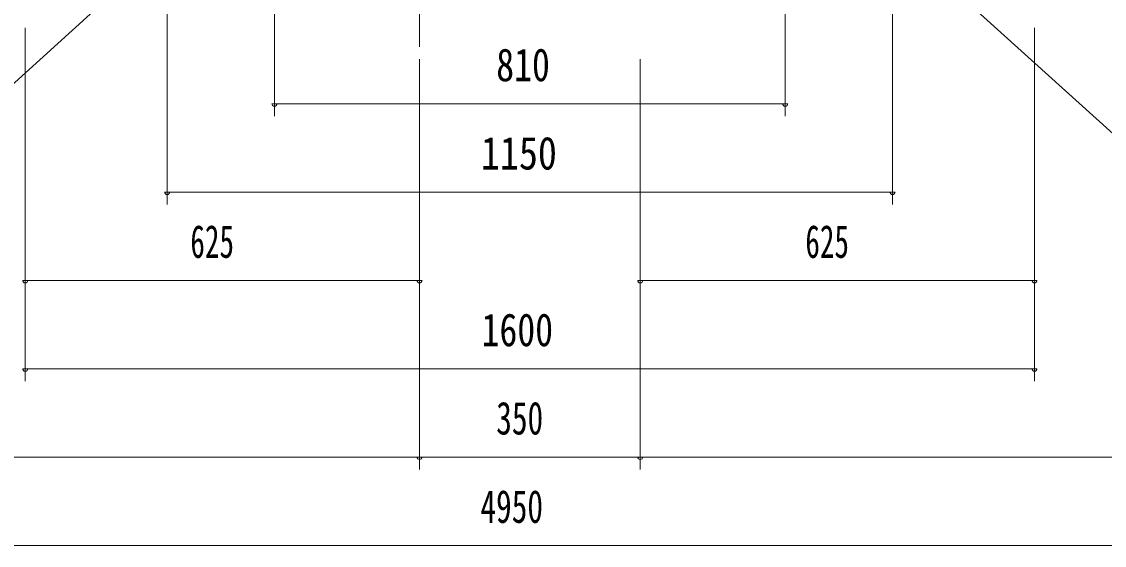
# Model space of a CAD drawing. Units: millimetres, scale not verified, with parts at other scales. Extents: x -34836 to 34836, y -16800 to 16800.
# Drawn here: x 18567 to 25433, y -5008 to -1688 of the extents above; entities that cross this region are included whole.
import ezdxf
from ezdxf.enums import TextEntityAlignment as Align

# ---------------------------------------------------------------- set-up
doc = ezdxf.new("R2010")
doc.units = ezdxf.units.MM
doc.header["$LTSCALE"] = 60
doc.linetypes.add('USER3', pattern=[24, 12, -5, 2, -5])
doc.layers.add('0-8_2-22CENTER', color=3, linetype='USER3', lineweight=18)
doc.layers.add('0-A_2-52DIM', color=3, linetype='Continuous', lineweight=18)
doc.styles.add('ＭＳ ゴシック', font='')
doc.styles.get('ＭＳ ゴシック').set_extended_font_data('MS Gothic')

msp = doc.modelspace()

# ---------------------------------------------------------------- linework, layer by layer
at = {"layer": '0-8_2-22CENTER'}
for p, q in [((21090.1, -1848.11), (21090.1, 11055.89)), ((22490.11, 11055.89), (22490.11, -1848.11))]:
    msp.add_line(p, q, dxfattribs=at)
at = {"layer": '0-A_2-52DIM'}
for p, q in [((19490.11, 711.89), (19490.11, -2848.11)), ((24090.1, -2848.11), (24090.1, 711.89)), ((20170.11, -2288.11), (20170.11, -1112.11)), ((23410.1, -1112.11), (23410.1, -2288.11)), ((18590.1, -3968.11), (18590.1, -1728.11)), ((24990.11, -3968.11), (24990.11, -1728.11)), ((21090.1, -4528.11), (21090.1, -1925.64)), ((22490.11, -1925.64), (22490.11, -4528.11)), ((20186.11, -2208.11), (20154.11, -2208.11)), ((23410.1, -2208.11), (20170.11, -2208.11)), ((23426.1, -2208.11), (23394.1, -2208.11)), ((19506.11, -2768.11), (19474.11, -2768.11)), ((19490.11, -2768.11), (24090.1, -2768.11)), ((24106.1, -2768.11), (24074.1, -2768.11)), ((18606.1, -3328.11), (18574.1, -3328.11)), ((21090.1, -3328.11), (18590.1, -3328.11)), ((21106.11, -3328.11), (21074.11, -3328.11)), ((22506.11, -3328.11), (22474.11, -3328.11)), ((22490.11, -3328.11), (24990.11, -3328.11)), ((25006.11, -3328.11), (24974.11, -3328.11)), ((18606.1, -3888.11), (18574.1, -3888.11)), ((24990.11, -3888.11), (18590.1, -3888.11)), ((25006.11, -3888.11), (24974.11, -3888.11)), ((31690.11, -4448.11), (11890.1, -4448.11)), ((21106.11, -4448.11), (21074.11, -4448.11)), ((22506.11, -4448.11), (22474.11, -4448.11)), ((31690.11, -5008.11), (11890.1, -5008.11))]:
    msp.add_line(p, q, dxfattribs=at)
for points in [[(20345.96, -418.24), (18065.51, -2488.11), (15345.51, -2488.11)], [(23912.41, -974.42), (26830.1, -3608.11), (29310.11, -3608.11)]]:
    msp.add_lwpolyline(points, dxfattribs=at)
for centre in [(20170.11, -2208.11), (23410.1, -2208.11), (19490.11, -2768.11), (24090.1, -2768.11), (18590.1, -3328.11), (21090.11, -3328.11), (22490.11, -3328.11), (24990.11, -3328.11), (18590.1, -3888.11), (24990.11, -3888.11), (21090.11, -4448.11), (22490.11, -4448.11)]:
    msp.add_arc(centre, 16, 180, 0, dxfattribs=at)

# ---------------------------------------------------------------- texts
at = {"layer": '0-A_2-52DIM', "color": 7, "style": 'ＭＳ ゴシック'}
for s, width, p in [('810', 0.8, (21576.77, -2128.11)), ('1150', 0.85, (21479.61, -2688.11)), ('625', 0.65, (19637.19, -3248.11)), ('625', 0.65, (23537.2, -3248.11)), ('1600', 0.8, (21483.68, -3808.11)), ('350', 0.7, (21576.87, -4368.11)), ('4950', 0.7, (21476.57, -4928.11))]:
    msp.add_text(s, height=208.4, dxfattribs=dict(at, width=width)).set_placement(p, align=Align.BOTTOM_LEFT)

doc.saveas('drawing.dxf')
